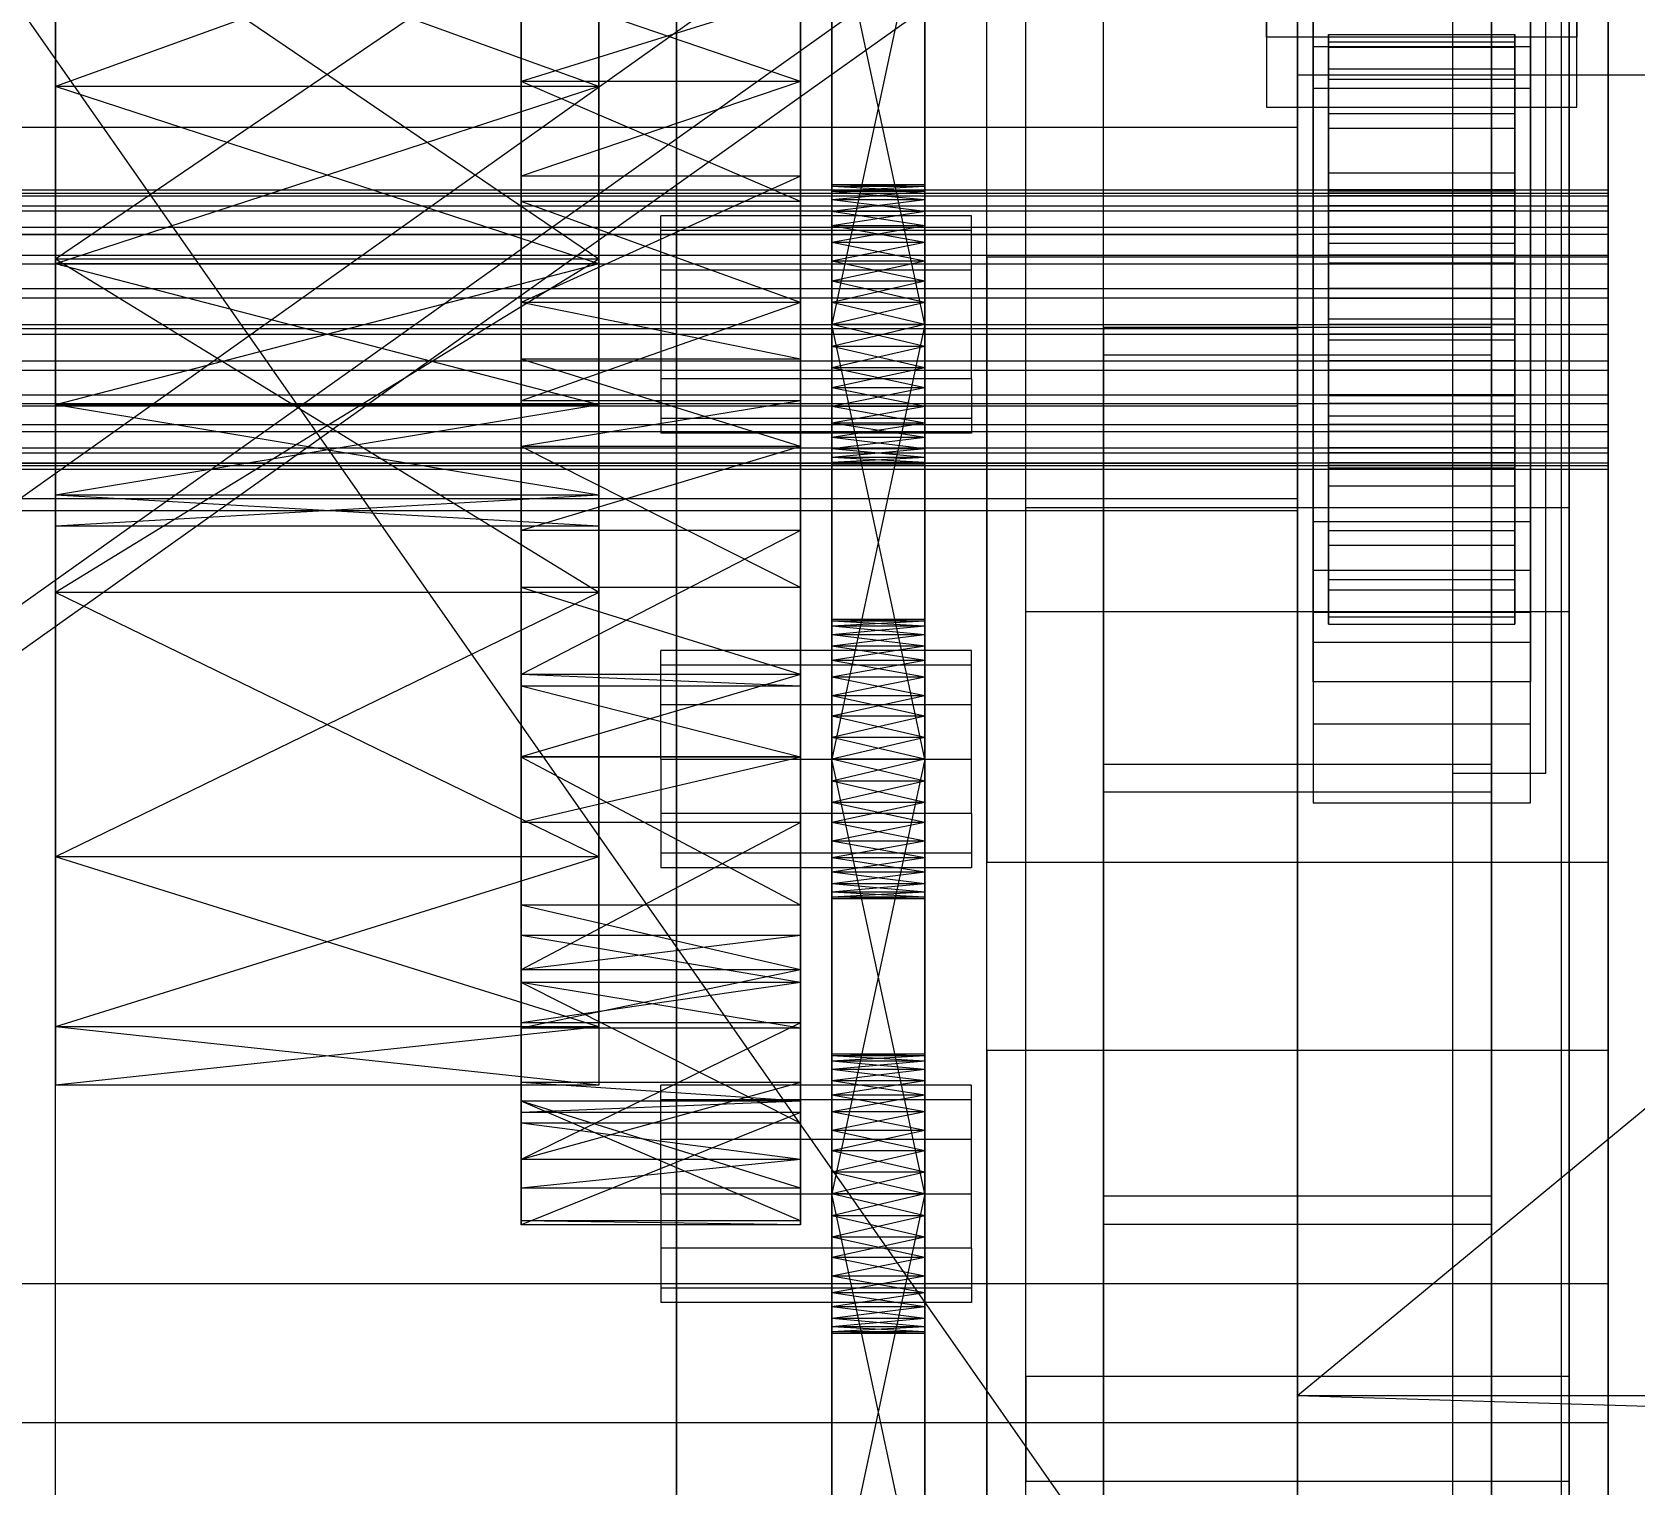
# Model space of a CAD drawing. Header units: millimetres. Extents: x -1970 to 59977, y -65068 to 6837.
# Drawn here: x 1398.5 to 1501.7, y -33896.2 to -33802.7 of the extents above; entities that cross this region are included whole.
import ezdxf

# ---------------------------------------------------------------- set-up
doc = ezdxf.new("R2010")
doc.units = ezdxf.units.MM
for name, color, linetype, lineweight in [('COTAS_O', 1, 'Continuous', 0), ('frontal_C03', 7, 'Continuous', 0), ('frontal_secador', 7, 'Continuous', 0), ('frontal_tolva', 7, 'Continuous', 0)]:
    doc.layers.add(name, color=color, linetype=linetype, lineweight=lineweight)
doc.dimstyles.new('R19_100', dxfattribs={"dimtxt": 250, "dimasz": 150, "dimexe": 150, "dimexo": 80, "dimgap": 100, "dimtad": 1, "dimtih": 1, "dimtoh": 1, "dimdsep": 46, "dimcen": 0.09, "dimadec": 0, "dimazin": 0, "dimtfac": 1, "dimtdec": 4, "dimtofl": 0, "dimtmove": 0, "dimatfit": 3, "dimfxl": 1, "dimtolj": 1, "dimtzin": 0, "dimarcsym": 0})

# ---------------------------------------------------------------- blocks, each defined once
blk = doc.blocks.new('*D39')
at = {"layer": 'COTAS_O', "color": 0, "lineweight": -2, "transparency": 16777216}
for p, q in [((-1725, -34320), (-1725, -33550)), ((1725, -34320), (1725, -33550)), ((-1575, -33700), (1575, -33700))]:
    blk.add_line(p, q, dxfattribs=at)
at = {"layer": 'COTAS_O', "color": 0, "transparency": 16777216}
for points in [[(-1575, -33675), (-1575, -33725), (-1725, -33700)], [(1575, -33675), (1575, -33725), (1725, -33700)]]:
    blk.add_solid(points, dxfattribs=at)
at = {"layer": 'Defpoints', "color": 0, "transparency": 16777216}
for p in [(1725, -33700), (-1725, -34400), (1725, -34400)]:
    blk.add_point(p, dxfattribs=at)

msp = doc.modelspace()

# ---------------------------------------------------------------- linework, layer by layer
at = {"layer": 'frontal_C03'}
for p, q in [((1500, -32314.944), (1500, -34875.113)), ((1500, -34879.011), (1500, -32318.841)), ((1490, -35975), (1490, -32996.942)), ((1497, -35975), (1497, -32996.942)), ((1490, -35975), (1490, -33266.434)), ((1497, -35975), (1497, -33266.434)), ((1467.5, -33879.447), (1467.5, -33284.487)), ((1492.5, -33284.487), (1492.5, -33879.447)), ((1467.5, -33905.804), (1467.5, -33310.844)), ((1492.5, -33905.804), (1492.5, -33310.844)), ((1460, -33817.159), (1460, -33547.668)), ((1500, -33547.668), (1500, -33817.159)), ((1462.5, -33889.257), (1462.5, -33563.788)), ((1497.5, -33563.788), (1497.5, -33889.257)), ((1462.5, -33895.994), (1462.5, -33570.525)), ((1497.5, -33895.994), (1497.5, -33570.525)), ((1460, -33856.137), (1460, -33586.646)), ((1500, -33856.137), (1500, -33586.646)), ((1460, -33868.264), (1460, -33598.772)), ((1500, -33598.772), (1500, -33868.264)), ((1460, -33916.987), (1460, -33647.495)), ((1500, -33916.987), (1500, -33647.495)), ((1440, -34004.816), (1440, -33657.91)), ((1480, -33657.91), (1480, -34004.816)), ((1440, -33666.893), (1440, -34013.799)), ((1480, -34013.799), (1480, -33666.893)), ((1478, -33803.003), (1478, -33742.197)), ((1498, -33742.197), (1498, -33803.003)), ((1478, -33746.689), (1478, -33807.495)), ((1490, -33850.417), (1490, -33747.417)), ((1496, -33850.417), (1496, -33747.417)), ((1498, -33807.495), (1498, -33746.689)), ((1481, -33837.338), (1481, -33796.411)), ((1495, -33796.411), (1495, -33837.338)), ((1480, -33805.417), (1480, -33797.417)), ((1481, -33799.106), (1481, -33840.033)), ((1495, -33840.033), (1495, -33799.106)), ((1498, -33803.003), (1478, -33803.003)), ((1478, -33803.003), (1478, -33807.495)), ((1482, -33812.82), (1482, -33802.827)), ((1482, -33802.827), (1482, -33803.647)), ((1482, -33802.827), (1494, -33802.827)), ((1482, -33803.3), (1482, -33802.827)), ((1494, -33803.647), (1494, -33802.827)), ((1494, -33802.827), (1494, -33812.82)), ((1494, -33802.827), (1494, -33803.3)), ((1498, -33807.495), (1498, -33803.003)), ((1481, -33806.292), (1481, -33803.597)), ((1481, -33803.597), (1495, -33803.597)), ((1481, -33844.524), (1481, -33803.597)), ((1482, -33813.045), (1482, -33803.3)), ((1482, -33803.3), (1494, -33803.3)), ((1482, -33805.035), (1482, -33803.3)), ((1482, -33813.209), (1482, -33803.647)), ((1482, -33803.647), (1482, -33805.706)), ((1482, -33803.647), (1494, -33803.647)), ((1494, -33803.3), (1494, -33813.045)), ((1494, -33803.3), (1494, -33805.035)), ((1494, -33805.706), (1494, -33803.647)), ((1494, -33803.647), (1494, -33813.209)), ((1495, -33803.597), (1495, -33806.292)), ((1495, -33803.597), (1495, -33844.524)), ((1482, -33813.867), (1482, -33805.035)), ((1482, -33805.035), (1494, -33805.035)), ((1482, -33807.914), (1482, -33805.035)), ((1494, -33805.035), (1494, -33813.867)), ((1494, -33805.035), (1494, -33807.914)), ((1480, -33805.417), (1580, -33805.417)), ((1495, -33806.292), (1481, -33806.292)), ((1481, -33806.292), (1481, -33847.219)), ((1482, -33814.184), (1482, -33805.706)), ((1482, -33805.706), (1482, -33808.862)), ((1482, -33805.706), (1494, -33805.706)), ((1490, -33805.417), (1497, -33805.417)), ((1490, -35975), (1490, -33805.417)), ((1494, -33808.862), (1494, -33805.706)), ((1494, -33805.706), (1494, -33814.184)), ((1495, -33847.219), (1495, -33806.292)), ((1497, -35975), (1497, -33805.417)), ((1497, -33805.417), (1563, -33805.417)), ((1478, -33807.495), (1498, -33807.495)), ((1482, -33815.23), (1482, -33807.914)), ((1482, -33807.914), (1494, -33807.914)), ((1482, -33811.74), (1482, -33807.914)), ((1494, -33807.914), (1494, -33815.23)), ((1494, -33807.914), (1494, -33811.74)), ((1482, -33815.679), (1482, -33808.862)), ((1482, -33808.862), (1482, -33812.901)), ((1482, -33808.862), (1494, -33808.862)), ((1494, -33812.901), (1494, -33808.862)), ((1494, -33808.862), (1494, -33815.679)), ((1482, -33817.043), (1482, -33811.74)), ((1482, -33811.74), (1494, -33811.74)), ((1482, -33816.253), (1482, -33811.74)), ((1494, -33811.74), (1494, -33817.043)), ((1494, -33811.74), (1494, -33816.253)), ((-1500, -33812.82), (1500, -33812.82)), ((-1500, -33813.045), (1500, -33813.045)), ((-1500, -33813.209), (1500, -33813.209)), ((1482, -33813.209), (1482, -33812.82)), ((1494, -33812.82), (1482, -33812.82)), ((1482, -33812.82), (1482, -33813.045)), ((1482, -33817.593), (1482, -33812.901)), ((1482, -33812.901), (1482, -33817.548)), ((1482, -33812.901), (1494, -33812.901)), ((1494, -33813.045), (1482, -33813.045)), ((1482, -33813.045), (1482, -33813.867)), ((1482, -33814.184), (1482, -33813.209)), ((1494, -33813.209), (1482, -33813.209)), ((1494, -33812.82), (1494, -33813.209)), ((1494, -33813.045), (1494, -33812.82)), ((1494, -33817.548), (1494, -33812.901)), ((1494, -33812.901), (1494, -33817.593)), ((1494, -33813.867), (1494, -33813.045)), ((1494, -33813.209), (1494, -33814.184)), ((1500, -33813.209), (1500, -33812.82)), ((1500, -33812.82), (1500, -33813.045)), ((1500, -33813.045), (1500, -33813.867)), ((1500, -33814.184), (1500, -33813.209)), ((-1500, -33813.867), (1500, -33813.867)), ((-1500, -33814.184), (1500, -33814.184)), ((1494, -33813.867), (1482, -33813.867)), ((1482, -33813.867), (1482, -33815.23)), ((1482, -33815.679), (1482, -33814.184)), ((1494, -33814.184), (1482, -33814.184)), ((1494, -33815.23), (1494, -33813.867)), ((1494, -33814.184), (1494, -33815.679)), ((1500, -33813.867), (1500, -33815.23)), ((1500, -33815.679), (1500, -33814.184)), ((-1500, -33815.23), (1500, -33815.23)), ((1494, -33815.23), (1482, -33815.23)), ((1482, -33815.23), (1482, -33817.043)), ((1494, -33817.043), (1494, -33815.23)), ((1500, -33815.23), (1500, -33817.043)), ((-1500, -33815.679), (1500, -33815.679)), ((1482, -33817.593), (1482, -33815.679)), ((1494, -33815.679), (1482, -33815.679)), ((1482, -33819.18), (1482, -33816.253)), ((1482, -33816.253), (1494, -33816.253)), ((1482, -33821.144), (1482, -33816.253)), ((1494, -33815.679), (1494, -33817.593)), ((1494, -33816.253), (1494, -33819.18)), ((1494, -33816.253), (1494, -33821.144)), ((1500, -33817.593), (1500, -33815.679)), ((-1500, -33817.043), (1500, -33817.043)), ((-1500, -33817.593), (1500, -33817.593)), ((1500, -33817.159), (1460, -33817.159)), ((1460, -33817.159), (1460, -33856.137)), ((1460, -34086.651), (1460, -33817.159)), ((1494, -33817.043), (1482, -33817.043)), ((1482, -33817.043), (1482, -33819.18)), ((1482, -33817.548), (1482, -33819.794)), ((1494, -33817.548), (1482, -33817.548)), ((1482, -33817.548), (1482, -33822.485)), ((1482, -33819.794), (1482, -33817.593)), ((1494, -33817.593), (1482, -33817.593)), ((1494, -33819.18), (1494, -33817.043)), ((1494, -33819.794), (1494, -33817.548)), ((1494, -33822.485), (1494, -33817.548)), ((1494, -33817.593), (1494, -33819.794)), ((1500, -33817.043), (1500, -33819.18)), ((1500, -33856.137), (1500, -33817.159)), ((1500, -33817.159), (1500, -34086.651)), ((1500, -33819.794), (1500, -33817.593)), ((-1500, -33819.18), (1500, -33819.18)), ((1500, -33819.794), (-1500, -33819.794)), ((1494, -33819.18), (1482, -33819.18)), ((1482, -33819.18), (1482, -33821.497)), ((1482, -33819.794), (1494, -33819.794)), ((1482, -33822.132), (1482, -33819.794)), ((1494, -33821.497), (1494, -33819.18)), ((1494, -33819.794), (1494, -33822.132)), ((1500, -33819.18), (1500, -33821.497)), ((1500, -33822.132), (1500, -33819.794)), ((-1500, -33821.497), (1500, -33821.497)), ((1467.5, -33851.633), (1467.5, -33821.664)), ((1467.5, -33821.664), (1492.5, -33821.664)), ((1467.5, -33821.664), (1467.5, -33877.64)), ((1482, -33821.497), (1482, -33821.144)), ((1482, -33821.144), (1494, -33821.144)), ((1482, -33826.082), (1482, -33821.144)), ((1494, -33821.497), (1482, -33821.497)), ((1482, -33821.497), (1482, -33823.836)), ((1492.5, -33821.664), (1492.5, -33851.633)), ((1492.5, -33877.64), (1492.5, -33821.664)), ((1494, -33821.144), (1494, -33821.497)), ((1494, -33821.144), (1494, -33826.082)), ((1494, -33823.836), (1494, -33821.497)), ((1500, -33821.497), (1500, -33823.836)), ((-1500, -33822.132), (1500, -33822.132)), ((1482, -33824.45), (1482, -33822.132)), ((1482, -33822.132), (1482, -33822.485)), ((1494, -33822.132), (1482, -33822.132)), ((1482, -33822.485), (1482, -33827.377)), ((1482, -33822.485), (1494, -33822.485)), ((1494, -33822.485), (1494, -33822.132)), ((1494, -33822.132), (1494, -33824.45)), ((1494, -33827.377), (1494, -33822.485)), ((1500, -33824.45), (1500, -33822.132)), ((-1500, -33823.836), (1500, -33823.836)), ((1492.5, -33823.47), (1467.5, -33823.47)), ((1467.5, -33823.47), (1467.5, -33849.827)), ((1467.5, -34418.43), (1467.5, -33823.47)), ((1482, -33823.836), (1482, -33826.082)), ((1494, -33823.836), (1482, -33823.836)), ((1482, -33823.836), (1482, -33826.037)), ((1492.5, -33849.827), (1492.5, -33823.47)), ((1492.5, -33823.47), (1492.5, -34418.43)), ((1494, -33826.082), (1494, -33823.836)), ((1494, -33826.037), (1494, -33823.836)), ((1500, -33823.836), (1500, -33826.037)), ((-1500, -33824.45), (1500, -33824.45)), ((1482, -33826.587), (1482, -33824.45)), ((1482, -33824.45), (1482, -33827.377)), ((1494, -33824.45), (1482, -33824.45)), ((1494, -33827.377), (1494, -33824.45)), ((1494, -33824.45), (1494, -33826.587)), ((1500, -33826.587), (1500, -33824.45)), ((-1500, -33826.037), (1500, -33826.037)), ((-1500, -33826.587), (1500, -33826.587)), ((1482, -33826.037), (1482, -33830.728)), ((1494, -33826.037), (1482, -33826.037)), ((1482, -33826.037), (1482, -33827.95)), ((1482, -33826.082), (1494, -33826.082)), ((1482, -33830.728), (1482, -33826.082)), ((1482, -33828.399), (1482, -33826.587)), ((1482, -33826.587), (1482, -33831.89)), ((1494, -33826.587), (1482, -33826.587)), ((1494, -33830.728), (1494, -33826.037)), ((1494, -33827.95), (1494, -33826.037)), ((1494, -33826.082), (1494, -33830.728)), ((1494, -33831.89), (1494, -33826.587)), ((1494, -33826.587), (1494, -33828.399)), ((1500, -33826.037), (1500, -33827.95)), ((1500, -33828.399), (1500, -33826.587)), ((-1500, -33827.95), (1500, -33827.95)), ((1482, -33827.377), (1482, -33831.89)), ((1482, -33827.377), (1494, -33827.377)), ((1482, -33827.95), (1482, -33834.768)), ((1494, -33827.95), (1482, -33827.95)), ((1482, -33827.95), (1482, -33829.445)), ((1494, -33831.89), (1494, -33827.377)), ((1494, -33834.768), (1494, -33827.95)), ((1494, -33829.445), (1494, -33827.95)), ((1500, -33827.95), (1500, -33829.445)), ((-1500, -33828.399), (1500, -33828.399)), ((1482, -33829.763), (1482, -33828.399)), ((1482, -33828.399), (1482, -33835.716)), ((1494, -33828.399), (1482, -33828.399)), ((1494, -33835.716), (1494, -33828.399)), ((1494, -33828.399), (1494, -33829.763)), ((1500, -33829.763), (1500, -33828.399)), ((-1500, -33829.445), (1500, -33829.445)), ((-1500, -33829.763), (1500, -33829.763)), ((1482, -33829.445), (1482, -33837.924)), ((1494, -33829.445), (1482, -33829.445)), ((1482, -33829.445), (1482, -33830.421)), ((1482, -33830.585), (1482, -33829.763)), ((1482, -33829.763), (1482, -33838.594)), ((1494, -33829.763), (1482, -33829.763)), ((1494, -33837.924), (1494, -33829.445)), ((1494, -33830.421), (1494, -33829.445)), ((1494, -33838.594), (1494, -33829.763)), ((1494, -33829.763), (1494, -33830.585)), ((1500, -33829.445), (1500, -33830.421)), ((1500, -33830.585), (1500, -33829.763)), ((-1500, -33830.421), (1500, -33830.421)), ((-1500, -33830.585), (1500, -33830.585)), ((-1500, -33830.809), (1500, -33830.809)), ((1482, -33830.421), (1482, -33839.983)), ((1494, -33830.421), (1482, -33830.421)), ((1482, -33830.421), (1482, -33830.809)), ((1482, -33830.809), (1482, -33830.585)), ((1482, -33830.585), (1482, -33840.33)), ((1494, -33830.585), (1482, -33830.585)), ((1482, -33830.728), (1494, -33830.728)), ((1482, -33834.768), (1482, -33830.728)), ((1482, -33830.809), (1482, -33840.803)), ((1494, -33830.809), (1482, -33830.809)), ((1494, -33839.983), (1494, -33830.421)), ((1494, -33830.809), (1494, -33830.421)), ((1494, -33840.33), (1494, -33830.585)), ((1494, -33830.585), (1494, -33830.809)), ((1494, -33830.728), (1494, -33834.768)), ((1494, -33840.803), (1494, -33830.809)), ((1500, -33830.421), (1500, -33830.809)), ((1500, -33830.809), (1500, -33830.585)), ((1482, -33831.89), (1482, -33835.716)), ((1482, -33831.89), (1494, -33831.89)), ((1494, -33835.716), (1494, -33831.89)), ((1462.5, -33840.017), (1462.5, -33833.28)), ((1462.5, -33833.28), (1497.5, -33833.28)), ((1462.5, -34158.748), (1462.5, -33833.28)), ((1481, -33844.52), (1481, -33834.19)), ((1481, -33834.19), (1495, -33834.19)), ((1481, -33841.986), (1481, -33834.19)), ((1495, -33834.19), (1495, -33844.52)), ((1495, -33834.19), (1495, -33841.986)), ((1497.5, -33833.28), (1497.5, -33840.017)), ((1497.5, -33833.28), (1497.5, -34158.748)), ((1482, -33834.768), (1494, -33834.768)), ((1482, -33837.924), (1482, -33834.768)), ((1494, -33834.768), (1494, -33837.924)), ((1482, -33835.716), (1482, -33838.594)), ((1482, -33835.716), (1494, -33835.716)), ((1494, -33838.594), (1494, -33835.716)), ((1495, -33837.338), (1481, -33837.338)), ((1481, -33837.338), (1481, -33840.033)), ((1495, -33840.033), (1495, -33837.338)), ((1482, -33837.924), (1494, -33837.924)), ((1482, -33839.983), (1482, -33837.924)), ((1494, -33837.924), (1494, -33839.983)), ((1482, -33838.594), (1482, -33840.33)), ((1482, -33838.594), (1494, -33838.594)), ((1494, -33840.33), (1494, -33838.594)), ((1497.5, -33840.017), (1462.5, -33840.017)), ((1462.5, -34165.485), (1462.5, -33840.017)), ((1481, -33840.033), (1495, -33840.033)), ((1482, -33839.983), (1494, -33839.983)), ((1482, -33840.803), (1482, -33839.983)), ((1482, -33840.33), (1482, -33840.803)), ((1482, -33840.33), (1494, -33840.33)), ((1494, -33839.983), (1494, -33840.803)), ((1494, -33840.803), (1494, -33840.33)), ((1497.5, -34165.485), (1497.5, -33840.017)), ((1482, -33840.803), (1494, -33840.803)), ((1495, -33841.986), (1481, -33841.986)), ((1481, -33841.986), (1481, -33852.316)), ((1495, -33852.316), (1495, -33841.986)), ((1481, -33844.52), (1481, -33852.316)), ((1495, -33844.524), (1481, -33844.524)), ((1481, -33844.524), (1481, -33847.219)), ((1495, -33852.316), (1495, -33844.52)), ((1495, -33847.219), (1495, -33844.524)), ((1481, -33847.219), (1495, -33847.219)), ((1467.5, -33849.827), (1492.5, -33849.827)), ((1467.5, -34444.787), (1467.5, -33849.827)), ((1496, -33850.417), (1490, -33850.417)), ((1492.5, -34444.787), (1492.5, -33849.827)), ((1492.5, -33851.633), (1467.5, -33851.633)), ((1467.5, -33851.633), (1467.5, -33907.61)), ((1492.5, -33851.633), (1492.5, -33907.61)), ((1481, -33852.316), (1495, -33852.316)), ((1460, -33856.137), (1500, -33856.137)), ((1460, -34125.629), (1460, -33856.137)), ((1500, -34125.629), (1500, -33856.137)), ((1500, -33868.264), (1460, -33868.264)), ((1460, -33868.264), (1460, -33916.987)), ((1460, -34137.755), (1460, -33868.264)), ((1500, -33916.987), (1500, -33868.264)), ((1500, -33868.264), (1500, -34137.755)), ((1492.5, -33877.64), (1467.5, -33877.64)), ((1467.5, -33877.64), (1467.5, -33907.61)), ((1492.5, -33907.61), (1492.5, -33877.64)), ((1467.5, -33905.804), (1467.5, -33879.447)), ((1467.5, -33879.447), (1492.5, -33879.447)), ((1492.5, -33879.447), (1492.5, -33905.804)), ((-1500, -33883.261), (1500, -33883.261)), ((1500, -33883.261), (1500, -33892.245)), ((1500, -33883.261), (1500, -33917.367)), ((1497.5, -33889.257), (1462.5, -33889.257)), ((1462.5, -33889.257), (1462.5, -33895.994)), ((1497.5, -33895.994), (1497.5, -33889.257)), ((1500, -33892.245), (-1500, -33892.245)), ((1500, -33926.351), (1500, -33892.245)), ((1462.5, -33895.994), (1497.5, -33895.994))]:
    msp.add_line(p, q, dxfattribs=at)
at = {"layer": 'frontal_secador'}
for p, q in [((1400, -36000), (1400, -33000)), ((1400, -36000), (1400, -33075)), ((1400, -34600), (1400, -33075)), ((1400, -35940), (1400, -33075)), ((1400, -34650), (1400, -33075)), ((1400, -36000), (1400, -33250)), ((1480, -33658.5), (1480, -33919)), ((1480, -33914.82), (1480, -33658.5)), ((1480, -33890.5), (1480, -33677.12)), ((1480, -33914.82), (1480, -33677.12)), ((1480, -33682.82), (1480, -33897.72)), ((1480, -33682.82), (1480, -33919)), ((1480, -33890.5), (1480, -33689.28)), ((1480, -33696.5), (1480, -33897.72)), ((1480, -33890.5), (1480, -33696.5)), ((1715, -33696.5), (1480, -33890.5)), ((1430, -33723.111), (1430, -33805.858)), ((1448, -33805.858), (1448, -33723.111)), ((1430, -33829.365), (1430, -33737.639)), ((1430, -33737.639), (1430, -33805.858)), ((1430, -33871.527), (1430, -33737.639)), ((1448, -33737.639), (1448, -33829.365)), ((1448, -33805.858), (1448, -33737.639)), ((1448, -33737.639), (1448, -33871.527)), ((1400, -33748.24), (1400, -33838.76)), ((1435, -33838.76), (1435, -33748.24)), ((1430, -33757.635), (1430, -33805.858)), ((1448, -33805.858), (1448, -33757.635)), ((1400, -33780.83), (1400, -33838.76)), ((1430, -33781.142), (1430, -33805.858)), ((1430, -33829.365), (1430, -33781.142)), ((1435, -33838.76), (1435, -33780.83)), ((1448, -33805.858), (1448, -33781.142)), ((1448, -33781.142), (1448, -33829.365)), ((1450, -33824.281), (1450, -33785.481)), ((1456, -33785.481), (1456, -33824.281)), ((1430, -33805.858), (1430, -33787.302)), ((1448, -33787.302), (1448, -33805.858)), ((1450, -33787.136), (1450, -33824.281)), ((1456, -33824.281), (1456, -33787.136)), ((1450, -33824.281), (1450, -33789.414)), ((1456, -33789.414), (1456, -33824.281)), ((1450, -33821.5), (1450, -33792.092)), ((1450, -33824.281), (1450, -33792.092)), ((1456, -33792.092), (1456, -33821.5)), ((1456, -33792.092), (1456, -33824.281)), ((1400, -33793.5), (1400, -33806.17)), ((1400, -33838.76), (1400, -33793.5)), ((1400, -33793.5), (1400, -33817.294)), ((1400, -33793.5), (1400, -33817.599)), ((1400, -33866.731), (1400, -33793.5)), ((1400, -33793.5), (1400, -33826.67)), ((1435, -33793.5), (1400, -33817.294)), ((1435, -33817.294), (1400, -33793.5)), ((1435, -33793.5), (1400, -33806.17)), ((1435, -33806.17), (1400, -33793.5)), ((1435, -33806.17), (1435, -33793.5)), ((1435, -33793.5), (1435, -33838.76)), ((1435, -33817.294), (1435, -33793.5)), ((1435, -33817.599), (1435, -33793.5)), ((1435, -33793.5), (1435, -33866.731)), ((1435, -33826.67), (1435, -33793.5)), ((1450, -33793.5), (1450, -33821.5)), ((1456, -33821.5), (1450, -33793.5)), ((1456, -33793.5), (1450, -33821.5)), ((1456, -33821.5), (1456, -33793.5)), ((1430, -33805.858), (1430, -33799.698)), ((1448, -33805.858), (1430, -33799.698)), ((1448, -33799.698), (1448, -33805.858)), ((1430, -33800.248), (1430, -33805.858)), ((1448, -33800.248), (1430, -33805.858)), ((1448, -33805.858), (1448, -33800.248)), ((1430, -33801.304), (1430, -33808.807)), ((1480, -33801.304), (1480, -33808.807)), ((1400, -33817.599), (1400, -33806.17)), ((1400, -33838.76), (1400, -33806.17)), ((1435, -33806.17), (1400, -33806.17)), ((1435, -33806.17), (1400, -33817.599)), ((1435, -33817.599), (1400, -33806.17)), ((1430, -33805.858), (1430, -33823.732)), ((1430, -33813.576), (1430, -33805.858)), ((1430, -33829.365), (1430, -33805.858)), ((1430, -33805.858), (1430, -33811.942)), ((1430, -33805.858), (1430, -33849.361)), ((1430, -33805.858), (1430, -33871.527)), ((1448, -33805.858), (1430, -33805.858)), ((1448, -33805.858), (1430, -33811.942)), ((1448, -33813.576), (1430, -33805.858)), ((1435, -33806.17), (1435, -33817.599)), ((1435, -33806.17), (1435, -33838.76)), ((1448, -33823.732), (1448, -33805.858)), ((1448, -33805.858), (1448, -33813.576)), ((1448, -33805.858), (1448, -33829.365)), ((1448, -33811.942), (1448, -33805.858)), ((1448, -33849.361), (1448, -33805.858)), ((1448, -33871.527), (1448, -33805.858)), ((1480, -33808.807), (1325, -33808.807)), ((1430, -33808.807), (1325, -33808.807)), ((1430, -33808.807), (1430, -33815.723)), ((1480, -33808.807), (1480, -33815.723)), ((1430, -33826.411), (1430, -33811.942)), ((1430, -33811.942), (1430, -33820.075)), ((1430, -33829.365), (1430, -33811.942)), ((1448, -33811.942), (1430, -33811.942)), ((1448, -33811.942), (1430, -33820.075)), ((1448, -33811.942), (1448, -33826.411)), ((1448, -33820.075), (1448, -33811.942)), ((1448, -33811.942), (1448, -33829.365)), ((1450, -33812.611), (1450, -33812.5)), ((1456, -33812.611), (1450, -33812.5)), ((1456, -33812.5), (1450, -33812.5)), ((1456, -33812.5), (1450, -33812.611)), ((1456, -33812.611), (1456, -33812.5)), ((1430, -33813.576), (1430, -33823.732)), ((1430, -33820.075), (1430, -33813.576)), ((1448, -33820.075), (1430, -33813.576)), ((1448, -33813.576), (1430, -33813.576)), ((1448, -33823.732), (1448, -33813.576)), ((1448, -33813.576), (1448, -33820.075)), ((1450, -33812.611), (1450, -33813.481)), ((1450, -33812.94), (1450, -33812.611)), ((1450, -33812.611), (1450, -33815.136)), ((1456, -33812.94), (1450, -33812.611)), ((1456, -33812.611), (1450, -33812.611)), ((1456, -33812.611), (1450, -33812.94)), ((1450, -33813.481), (1450, -33812.94)), ((1456, -33813.481), (1450, -33812.94)), ((1456, -33812.94), (1450, -33812.94)), ((1456, -33812.94), (1450, -33813.481)), ((1450, -33813.481), (1450, -33815.136)), ((1450, -33814.219), (1450, -33813.481)), ((1450, -33817.414), (1450, -33813.481)), ((1450, -33852.281), (1450, -33813.481)), ((1456, -33814.219), (1450, -33813.481)), ((1456, -33813.481), (1450, -33813.481)), ((1456, -33813.481), (1450, -33814.219)), ((1456, -33813.481), (1456, -33812.611)), ((1456, -33812.611), (1456, -33812.94)), ((1456, -33815.136), (1456, -33812.611)), ((1456, -33812.94), (1456, -33813.481)), ((1456, -33815.136), (1456, -33813.481)), ((1456, -33813.481), (1456, -33814.219)), ((1456, -33813.481), (1456, -33817.414)), ((1456, -33813.481), (1456, -33852.281)), ((1439, -33815.438), (1439, -33814.5)), ((1459, -33814.5), (1439, -33814.5)), ((1450, -33815.136), (1450, -33814.219)), ((1456, -33815.136), (1450, -33814.219)), ((1456, -33814.219), (1450, -33814.219)), ((1456, -33814.219), (1450, -33815.136)), ((1456, -33814.219), (1456, -33815.136)), ((1459, -33815.438), (1459, -33814.5)), ((1439, -33818), (1439, -33815.438)), ((1459, -33815.438), (1439, -33815.438)), ((1450, -33815.136), (1450, -33817.414)), ((1450, -33816.21), (1450, -33815.136)), ((1450, -33815.136), (1450, -33820.092)), ((1450, -33815.136), (1450, -33852.281)), ((1456, -33816.21), (1450, -33815.136)), ((1456, -33815.136), (1450, -33815.136)), ((1456, -33815.136), (1450, -33816.21)), ((1456, -33817.414), (1456, -33815.136)), ((1456, -33815.136), (1456, -33816.21)), ((1456, -33820.092), (1456, -33815.136)), ((1456, -33852.281), (1456, -33815.136)), ((1459, -33818), (1459, -33815.438)), ((1480, -33815.723), (1325, -33815.723)), ((1430, -33815.723), (1325, -33815.723)), ((1430, -33815.723), (1430, -33821.784)), ((1450, -33817.414), (1450, -33816.21)), ((1456, -33817.414), (1450, -33816.21)), ((1456, -33816.21), (1450, -33816.21)), ((1456, -33816.21), (1450, -33817.414)), ((1456, -33816.21), (1456, -33817.414)), ((1480, -33815.723), (1480, -33821.784)), ((1400, -33817.294), (1400, -33838.76)), ((1435, -33817.294), (1400, -33817.294)), ((1435, -33817.294), (1400, -33838.76)), ((1435, -33838.76), (1400, -33817.294)), ((1400, -33826.67), (1400, -33817.599)), ((1400, -33838.76), (1400, -33817.599)), ((1435, -33817.599), (1400, -33817.599)), ((1435, -33817.599), (1400, -33826.67)), ((1435, -33826.67), (1400, -33817.599)), ((1435, -33838.76), (1435, -33817.294)), ((1435, -33817.599), (1435, -33826.67)), ((1435, -33817.599), (1435, -33838.76)), ((1450, -33817.414), (1450, -33820.092)), ((1450, -33818.719), (1450, -33817.414)), ((1450, -33852.281), (1450, -33817.414)), ((1456, -33818.719), (1450, -33817.414)), ((1456, -33817.414), (1450, -33817.414)), ((1456, -33817.414), (1450, -33818.719)), ((1456, -33820.092), (1456, -33817.414)), ((1456, -33817.414), (1456, -33818.719)), ((1456, -33817.414), (1456, -33852.281)), ((1439, -33821.5), (1439, -33818)), ((1459, -33818), (1439, -33818)), ((1450, -33820.092), (1450, -33818.719)), ((1456, -33820.092), (1450, -33818.719)), ((1456, -33818.719), (1450, -33818.719)), ((1456, -33818.719), (1450, -33820.092)), ((1456, -33818.719), (1456, -33820.092)), ((1459, -33821.5), (1459, -33818)), ((1430, -33820.075), (1430, -33826.411)), ((1430, -33823.732), (1430, -33820.075)), ((1448, -33820.075), (1430, -33820.075)), ((1448, -33820.075), (1430, -33826.411)), ((1448, -33823.732), (1430, -33820.075)), ((1448, -33826.411), (1448, -33820.075)), ((1448, -33820.075), (1448, -33823.732)), ((1450, -33849.5), (1450, -33820.092)), ((1450, -33820.092), (1450, -33821.5)), ((1450, -33852.281), (1450, -33820.092)), ((1456, -33821.5), (1450, -33820.092)), ((1456, -33820.092), (1450, -33820.092)), ((1456, -33820.092), (1450, -33821.5)), ((1456, -33820.092), (1456, -33849.5)), ((1456, -33821.5), (1456, -33820.092)), ((1456, -33820.092), (1456, -33852.281)), ((1480, -33821.784), (1325, -33821.784)), ((1430, -33821.784), (1325, -33821.784)), ((1430, -33821.784), (1430, -33826.759)), ((1439, -33821.5), (1439, -33825)), ((1439, -33821.5), (1459, -33821.5)), ((1450, -33821.5), (1450, -33849.5)), ((1456, -33849.5), (1450, -33821.5)), ((1456, -33821.5), (1450, -33821.5)), ((1456, -33821.5), (1450, -33849.5)), ((1450, -33824.281), (1450, -33821.5)), ((1450, -33821.5), (1450, -33822.908)), ((1456, -33821.5), (1450, -33822.908)), ((1456, -33822.908), (1450, -33821.5)), ((1456, -33849.5), (1456, -33821.5)), ((1456, -33821.5), (1456, -33824.281)), ((1456, -33822.908), (1456, -33821.5)), ((1459, -33825), (1459, -33821.5)), ((1480, -33821.784), (1480, -33826.759)), ((1430, -33829.365), (1430, -33823.732)), ((1448, -33829.365), (1430, -33823.732)), ((1448, -33823.732), (1430, -33823.732)), ((1448, -33823.732), (1448, -33829.365)), ((1450, -33822.908), (1450, -33824.281)), ((1456, -33822.908), (1450, -33822.908)), ((1456, -33822.908), (1450, -33824.281)), ((1456, -33824.281), (1450, -33822.908)), ((1456, -33824.281), (1456, -33822.908)), ((1450, -33826.79), (1450, -33824.281)), ((1450, -33824.281), (1450, -33825.586)), ((1450, -33828.781), (1450, -33824.281)), ((1450, -33830.5), (1450, -33824.281)), ((1456, -33824.281), (1450, -33824.281)), ((1456, -33824.281), (1450, -33825.586)), ((1456, -33825.586), (1450, -33824.281)), ((1456, -33824.281), (1456, -33826.79)), ((1456, -33825.586), (1456, -33824.281)), ((1456, -33824.281), (1456, -33828.781)), ((1456, -33824.281), (1456, -33830.5)), ((1439, -33825), (1439, -33827.562)), ((1459, -33825), (1439, -33825)), ((1450, -33825.586), (1450, -33826.79)), ((1456, -33825.586), (1450, -33825.586)), ((1456, -33825.586), (1450, -33826.79)), ((1456, -33826.79), (1450, -33825.586)), ((1456, -33826.79), (1456, -33825.586)), ((1459, -33825), (1459, -33827.562)), ((1480, -33826.759), (1325, -33826.759)), ((1430, -33826.759), (1325, -33826.759)), ((1400, -33866.731), (1400, -33826.67)), ((1400, -33832.493), (1400, -33826.67)), ((1400, -33838.76), (1400, -33826.67)), ((1435, -33826.67), (1400, -33826.67)), ((1435, -33826.67), (1400, -33832.493)), ((1435, -33832.493), (1400, -33826.67)), ((1430, -33826.411), (1430, -33829.365)), ((1448, -33826.411), (1430, -33826.411)), ((1448, -33826.411), (1430, -33829.365)), ((1430, -33826.759), (1430, -33830.455)), ((1435, -33826.67), (1435, -33866.731)), ((1435, -33826.67), (1435, -33832.493)), ((1435, -33826.67), (1435, -33838.76)), ((1448, -33829.365), (1448, -33826.411)), ((1450, -33828.781), (1450, -33826.79)), ((1450, -33826.79), (1450, -33827.864)), ((1456, -33826.79), (1450, -33826.79)), ((1456, -33826.79), (1450, -33827.864)), ((1456, -33827.864), (1450, -33826.79)), ((1456, -33826.79), (1456, -33828.781)), ((1456, -33827.864), (1456, -33826.79)), ((1480, -33826.759), (1480, -33830.455)), ((1439, -33827.562), (1439, -33828.5)), ((1459, -33827.562), (1439, -33827.562)), ((1450, -33827.864), (1450, -33828.781)), ((1456, -33827.864), (1450, -33827.864)), ((1456, -33827.864), (1450, -33828.781)), ((1456, -33828.781), (1450, -33827.864)), ((1456, -33828.781), (1456, -33827.864)), ((1459, -33827.562), (1459, -33828.5)), ((1459, -33828.5), (1439, -33828.5)), ((1450, -33830.06), (1450, -33828.781)), ((1450, -33828.781), (1450, -33829.519)), ((1450, -33830.5), (1450, -33828.781)), ((1456, -33828.781), (1450, -33828.781)), ((1456, -33828.781), (1450, -33829.519)), ((1456, -33829.519), (1450, -33828.781)), ((1456, -33828.781), (1456, -33830.06)), ((1456, -33829.519), (1456, -33828.781)), ((1456, -33828.781), (1456, -33830.5)), ((1430, -33829.365), (1430, -33844.806)), ((1430, -33838.435), (1430, -33829.365)), ((1430, -33849.361), (1430, -33829.365)), ((1430, -33829.365), (1430, -33834.777)), ((1430, -33863.889), (1430, -33829.365)), ((1430, -33871.527), (1430, -33829.365)), ((1448, -33829.365), (1430, -33829.365)), ((1448, -33829.365), (1430, -33834.777)), ((1448, -33838.435), (1430, -33829.365)), ((1448, -33844.806), (1448, -33829.365)), ((1448, -33829.365), (1448, -33838.435)), ((1448, -33829.365), (1448, -33849.361)), ((1448, -33834.777), (1448, -33829.365)), ((1448, -33829.365), (1448, -33863.889)), ((1448, -33829.365), (1448, -33871.527)), ((1450, -33829.519), (1450, -33830.06)), ((1456, -33829.519), (1450, -33829.519)), ((1456, -33829.519), (1450, -33830.06)), ((1456, -33830.06), (1450, -33829.519)), ((1450, -33830.5), (1450, -33830.06)), ((1450, -33830.06), (1450, -33830.389)), ((1456, -33830.06), (1450, -33830.06)), ((1456, -33830.06), (1450, -33830.389)), ((1456, -33830.389), (1450, -33830.06)), ((1456, -33830.06), (1456, -33829.519)), ((1456, -33830.06), (1456, -33830.5)), ((1456, -33830.389), (1456, -33830.06)), ((1480, -33830.455), (1325, -33830.455)), ((1430, -33830.455), (1325, -33830.455)), ((1430, -33830.455), (1430, -33832.731)), ((1450, -33830.389), (1450, -33830.5)), ((1456, -33830.389), (1450, -33830.389)), ((1456, -33830.389), (1450, -33830.5)), ((1456, -33830.5), (1450, -33830.389)), ((1456, -33830.5), (1450, -33830.5)), ((1456, -33830.5), (1456, -33830.389)), ((1480, -33830.455), (1480, -33832.731)), ((1480, -33832.731), (1325, -33832.731)), ((1430, -33832.731), (1325, -33832.731)), ((1400, -33866.731), (1400, -33832.493)), ((1400, -33834.5), (1400, -33832.493)), ((1435, -33832.493), (1400, -33832.493)), ((1435, -33832.493), (1400, -33834.5)), ((1435, -33834.5), (1400, -33832.493)), ((1430, -33832.731), (1430, -33833.5)), ((1435, -33832.493), (1435, -33866.731)), ((1435, -33832.493), (1435, -33834.5)), ((1480, -33832.731), (1480, -33833.5)), ((1480, -33833.5), (1325, -33833.5)), ((1430, -33833.5), (1325, -33833.5)), ((1400, -33866.731), (1400, -33834.5)), ((1435, -33834.5), (1400, -33834.5)), ((1430, -33849.353), (1430, -33834.777)), ((1430, -33834.777), (1430, -33844.05)), ((1430, -33849.361), (1430, -33834.777)), ((1448, -33834.777), (1430, -33834.777)), ((1448, -33834.777), (1430, -33844.05)), ((1435, -33834.5), (1435, -33866.731)), ((1448, -33834.777), (1448, -33849.353)), ((1448, -33844.05), (1448, -33834.777)), ((1448, -33834.777), (1448, -33849.361)), ((1400, -33866.731), (1400, -33838.76)), ((1400, -33838.76), (1400, -33855.794)), ((1435, -33838.76), (1400, -33838.76)), ((1435, -33838.76), (1400, -33855.794)), ((1435, -33855.794), (1400, -33838.76)), ((1430, -33838.435), (1430, -33844.806)), ((1430, -33844.05), (1430, -33838.435)), ((1448, -33844.05), (1430, -33838.435)), ((1448, -33838.435), (1430, -33838.435)), ((1435, -33838.76), (1435, -33866.731)), ((1435, -33855.794), (1435, -33838.76)), ((1448, -33844.806), (1448, -33838.435)), ((1448, -33838.435), (1448, -33844.05)), ((1450, -33840.611), (1450, -33840.5)), ((1456, -33840.611), (1450, -33840.5)), ((1456, -33840.5), (1450, -33840.5)), ((1456, -33840.5), (1450, -33840.611)), ((1450, -33840.611), (1450, -33841.481)), ((1450, -33840.94), (1450, -33840.611)), ((1450, -33840.611), (1450, -33843.136)), ((1456, -33840.94), (1450, -33840.611)), ((1456, -33840.611), (1450, -33840.611)), ((1456, -33840.611), (1450, -33840.94)), ((1450, -33841.481), (1450, -33840.94)), ((1456, -33841.481), (1450, -33840.94)), ((1456, -33840.94), (1450, -33840.94)), ((1456, -33840.94), (1450, -33841.481)), ((1456, -33840.611), (1456, -33840.5)), ((1456, -33841.481), (1456, -33840.611)), ((1456, -33840.611), (1456, -33840.94)), ((1456, -33843.136), (1456, -33840.611)), ((1456, -33840.94), (1456, -33841.481)), ((1439, -33843.438), (1439, -33842.5)), ((1459, -33842.5), (1439, -33842.5)), ((1450, -33841.481), (1450, -33843.136)), ((1450, -33842.219), (1450, -33841.481)), ((1450, -33845.414), (1450, -33841.481)), ((1450, -33880.281), (1450, -33841.481)), ((1456, -33842.219), (1450, -33841.481)), ((1456, -33841.481), (1450, -33841.481)), ((1456, -33841.481), (1450, -33842.219)), ((1450, -33843.136), (1450, -33842.219)), ((1456, -33843.136), (1450, -33842.219)), ((1456, -33842.219), (1450, -33842.219)), ((1456, -33842.219), (1450, -33843.136)), ((1456, -33843.136), (1456, -33841.481)), ((1456, -33841.481), (1456, -33842.219)), ((1456, -33841.481), (1456, -33845.414)), ((1456, -33841.481), (1456, -33880.281)), ((1456, -33842.219), (1456, -33843.136)), ((1459, -33843.438), (1459, -33842.5)), ((1439, -33846), (1439, -33843.438)), ((1459, -33843.438), (1439, -33843.438)), ((1450, -33843.136), (1450, -33845.414)), ((1450, -33844.21), (1450, -33843.136)), ((1450, -33843.136), (1450, -33848.092)), ((1450, -33843.136), (1450, -33880.281)), ((1456, -33844.21), (1450, -33843.136)), ((1456, -33843.136), (1450, -33843.136)), ((1456, -33843.136), (1450, -33844.21)), ((1456, -33845.414), (1456, -33843.136)), ((1456, -33843.136), (1456, -33844.21)), ((1456, -33848.092), (1456, -33843.136)), ((1456, -33880.281), (1456, -33843.136)), ((1459, -33846), (1459, -33843.438)), ((1430, -33844.05), (1430, -33849.353)), ((1430, -33844.806), (1430, -33844.05)), ((1448, -33844.05), (1430, -33844.05)), ((1448, -33844.05), (1430, -33849.353)), ((1448, -33844.806), (1430, -33844.05)), ((1448, -33849.353), (1448, -33844.05)), ((1448, -33844.05), (1448, -33844.806)), ((1450, -33845.414), (1450, -33844.21)), ((1456, -33845.414), (1450, -33844.21)), ((1456, -33844.21), (1450, -33844.21)), ((1456, -33844.21), (1450, -33845.414)), ((1456, -33844.21), (1456, -33845.414)), ((1430, -33849.361), (1430, -33844.806)), ((1448, -33849.361), (1430, -33844.806)), ((1448, -33844.806), (1430, -33844.806)), ((1448, -33844.806), (1448, -33849.361)), ((1450, -33845.414), (1450, -33848.092)), ((1450, -33846.719), (1450, -33845.414)), ((1450, -33880.281), (1450, -33845.414)), ((1456, -33846.719), (1450, -33845.414)), ((1456, -33845.414), (1450, -33845.414)), ((1456, -33845.414), (1450, -33846.719)), ((1456, -33848.092), (1456, -33845.414)), ((1456, -33845.414), (1456, -33846.719)), ((1456, -33845.414), (1456, -33880.281)), ((1439, -33849.5), (1439, -33846)), ((1459, -33846), (1439, -33846)), ((1459, -33849.5), (1459, -33846)), ((1450, -33848.092), (1450, -33846.719)), ((1456, -33848.092), (1450, -33846.719)), ((1456, -33846.719), (1450, -33846.719)), ((1456, -33846.719), (1450, -33848.092)), ((1456, -33846.719), (1456, -33848.092)), ((1450, -33877.5), (1450, -33848.092)), ((1450, -33848.092), (1450, -33849.5)), ((1450, -33880.281), (1450, -33848.092)), ((1456, -33849.5), (1450, -33848.092)), ((1456, -33848.092), (1450, -33848.092)), ((1456, -33848.092), (1450, -33849.5)), ((1456, -33848.092), (1456, -33877.5)), ((1456, -33849.5), (1456, -33848.092)), ((1456, -33848.092), (1456, -33880.281)), ((1448, -33849.353), (1430, -33849.353)), ((1448, -33849.353), (1430, -33849.361)), ((1430, -33849.361), (1430, -33860.859)), ((1430, -33858.895), (1430, -33849.361)), ((1430, -33863.889), (1430, -33849.361)), ((1430, -33849.361), (1430, -33853.572)), ((1430, -33849.361), (1430, -33871.527)), ((1448, -33849.361), (1430, -33849.361)), ((1448, -33849.361), (1430, -33853.572)), ((1448, -33858.895), (1430, -33849.361)), ((1439, -33849.5), (1439, -33853)), ((1439, -33849.5), (1459, -33849.5)), ((1448, -33860.859), (1448, -33849.361)), ((1448, -33849.361), (1448, -33858.895)), ((1448, -33849.361), (1448, -33863.889)), ((1448, -33853.572), (1448, -33849.361)), ((1448, -33871.527), (1448, -33849.361)), ((1450, -33849.5), (1450, -33877.5)), ((1456, -33877.5), (1450, -33849.5)), ((1456, -33849.5), (1450, -33849.5)), ((1456, -33849.5), (1450, -33877.5)), ((1450, -33852.281), (1450, -33849.5)), ((1450, -33849.5), (1450, -33850.908)), ((1456, -33849.5), (1450, -33850.908)), ((1456, -33850.908), (1450, -33849.5)), ((1456, -33877.5), (1456, -33849.5)), ((1456, -33849.5), (1456, -33852.281)), ((1456, -33850.908), (1456, -33849.5)), ((1459, -33853), (1459, -33849.5)), ((1450, -33850.908), (1450, -33852.281)), ((1456, -33850.908), (1450, -33850.908)), ((1456, -33850.908), (1450, -33852.281)), ((1456, -33852.281), (1450, -33850.908)), ((1456, -33852.281), (1456, -33850.908)), ((1450, -33854.79), (1450, -33852.281)), ((1450, -33852.281), (1450, -33853.586)), ((1450, -33856.781), (1450, -33852.281)), ((1450, -33858.5), (1450, -33852.281)), ((1456, -33852.281), (1450, -33852.281)), ((1456, -33852.281), (1450, -33853.586)), ((1456, -33853.586), (1450, -33852.281)), ((1456, -33852.281), (1456, -33854.79)), ((1456, -33853.586), (1456, -33852.281)), ((1456, -33852.281), (1456, -33856.781)), ((1456, -33852.281), (1456, -33858.5)), ((1430, -33866.827), (1430, -33853.572)), ((1430, -33853.572), (1430, -33863.075)), ((1430, -33863.889), (1430, -33853.572)), ((1448, -33853.572), (1430, -33853.572)), ((1448, -33853.572), (1430, -33863.075)), ((1439, -33853), (1439, -33855.562)), ((1459, -33853), (1439, -33853)), ((1448, -33853.572), (1448, -33866.827)), ((1448, -33863.075), (1448, -33853.572)), ((1448, -33853.572), (1448, -33863.889)), ((1450, -33853.586), (1450, -33854.79)), ((1456, -33853.586), (1450, -33853.586)), ((1456, -33853.586), (1450, -33854.79)), ((1456, -33854.79), (1450, -33853.586)), ((1456, -33854.79), (1456, -33853.586)), ((1459, -33853), (1459, -33855.562)), ((1450, -33856.781), (1450, -33854.79)), ((1450, -33854.79), (1450, -33855.864)), ((1456, -33854.79), (1450, -33854.79)), ((1456, -33854.79), (1450, -33855.864)), ((1456, -33855.864), (1450, -33854.79)), ((1456, -33854.79), (1456, -33856.781)), ((1456, -33855.864), (1456, -33854.79)), ((1400, -33855.794), (1400, -33866.731)), ((1435, -33855.794), (1400, -33855.794)), ((1435, -33855.794), (1400, -33866.731)), ((1435, -33866.731), (1400, -33855.794)), ((1435, -33866.731), (1435, -33855.794)), ((1439, -33855.562), (1439, -33856.5)), ((1459, -33855.562), (1439, -33855.562)), ((1450, -33855.864), (1450, -33856.781)), ((1456, -33855.864), (1450, -33855.864)), ((1456, -33855.864), (1450, -33856.781)), ((1456, -33856.781), (1450, -33855.864)), ((1456, -33856.781), (1456, -33855.864)), ((1459, -33855.562), (1459, -33856.5)), ((1459, -33856.5), (1439, -33856.5)), ((1450, -33858.06), (1450, -33856.781)), ((1450, -33856.781), (1450, -33857.519)), ((1450, -33858.5), (1450, -33856.781)), ((1456, -33856.781), (1450, -33856.781)), ((1456, -33856.781), (1450, -33857.519)), ((1456, -33857.519), (1450, -33856.781)), ((1456, -33856.781), (1456, -33858.06)), ((1456, -33857.519), (1456, -33856.781)), ((1456, -33856.781), (1456, -33858.5)), ((1450, -33857.519), (1450, -33858.06)), ((1456, -33857.519), (1450, -33857.519)), ((1456, -33857.519), (1450, -33858.06)), ((1456, -33858.06), (1450, -33857.519)), ((1456, -33858.06), (1456, -33857.519)), ((1430, -33858.895), (1430, -33860.859)), ((1430, -33863.075), (1430, -33858.895)), ((1448, -33863.075), (1430, -33858.895)), ((1448, -33858.895), (1430, -33858.895)), ((1448, -33860.859), (1448, -33858.895)), ((1448, -33858.895), (1448, -33863.075)), ((1450, -33858.5), (1450, -33858.06)), ((1450, -33858.06), (1450, -33858.389)), ((1456, -33858.06), (1450, -33858.06)), ((1456, -33858.06), (1450, -33858.389)), ((1456, -33858.389), (1450, -33858.06)), ((1450, -33858.389), (1450, -33858.5)), ((1456, -33858.389), (1450, -33858.389)), ((1456, -33858.389), (1450, -33858.5)), ((1456, -33858.5), (1450, -33858.389)), ((1456, -33858.5), (1450, -33858.5)), ((1456, -33858.06), (1456, -33858.5)), ((1456, -33858.389), (1456, -33858.06)), ((1456, -33858.5), (1456, -33858.389)), ((1430, -33860.859), (1430, -33863.075)), ((1430, -33863.889), (1430, -33860.859)), ((1448, -33863.889), (1430, -33860.859)), ((1448, -33860.859), (1430, -33860.859)), ((1448, -33860.859), (1430, -33863.075)), ((1448, -33863.075), (1448, -33860.859)), ((1448, -33860.859), (1448, -33863.889)), ((1430, -33863.075), (1430, -33866.827)), ((1448, -33863.075), (1430, -33863.075)), ((1448, -33863.075), (1430, -33866.827)), ((1448, -33866.827), (1448, -33863.075)), ((1430, -33866.827), (1430, -33863.889)), ((1430, -33863.889), (1430, -33870.317)), ((1430, -33872.954), (1430, -33863.889)), ((1430, -33871.527), (1430, -33863.889)), ((1430, -33863.889), (1430, -33866.487)), ((1448, -33866.827), (1430, -33863.889)), ((1448, -33863.889), (1430, -33863.889)), ((1448, -33863.889), (1430, -33866.487)), ((1448, -33872.954), (1430, -33863.889)), ((1448, -33863.889), (1448, -33866.827)), ((1448, -33870.317), (1448, -33863.889)), ((1448, -33863.889), (1448, -33872.954)), ((1448, -33863.889), (1448, -33871.527)), ((1448, -33866.487), (1448, -33863.889)), ((1400, -33866.731), (1400, -33870.5)), ((1435, -33866.731), (1400, -33866.731)), ((1435, -33866.731), (1400, -33870.5)), ((1435, -33870.5), (1400, -33866.731)), ((1430, -33877.124), (1430, -33866.487)), ((1430, -33866.487), (1430, -33875.291)), ((1430, -33871.527), (1430, -33866.487)), ((1448, -33866.487), (1430, -33866.487)), ((1448, -33866.487), (1430, -33875.291)), ((1448, -33866.827), (1430, -33866.827)), ((1435, -33866.731), (1435, -33870.5)), ((1448, -33866.487), (1448, -33877.124)), ((1448, -33875.291), (1448, -33866.487)), ((1448, -33866.487), (1448, -33871.527)), ((1450, -33868.611), (1450, -33868.5)), ((1456, -33868.611), (1450, -33868.5)), ((1456, -33868.5), (1450, -33868.5)), ((1456, -33868.5), (1450, -33868.611)), ((1450, -33868.611), (1450, -33869.481)), ((1450, -33868.94), (1450, -33868.611)), ((1450, -33868.611), (1450, -33871.136)), ((1456, -33868.94), (1450, -33868.611)), ((1456, -33868.611), (1450, -33868.611)), ((1456, -33868.611), (1450, -33868.94)), ((1450, -33869.481), (1450, -33868.94)), ((1456, -33869.481), (1450, -33868.94)), ((1456, -33868.94), (1450, -33868.94)), ((1456, -33868.94), (1450, -33869.481)), ((1456, -33868.611), (1456, -33868.5)), ((1456, -33869.481), (1456, -33868.611)), ((1456, -33868.611), (1456, -33868.94)), ((1456, -33871.136), (1456, -33868.611)), ((1456, -33868.94), (1456, -33869.481)), ((1430, -33872.954), (1430, -33870.317)), ((1430, -33870.317), (1430, -33875.291)), ((1430, -33871.527), (1430, -33870.317)), ((1448, -33871.527), (1430, -33870.317)), ((1448, -33870.317), (1430, -33870.317)), ((1448, -33870.317), (1430, -33875.291)), ((1448, -33870.317), (1448, -33872.954)), ((1448, -33875.291), (1448, -33870.317)), ((1448, -33870.317), (1448, -33871.527)), ((1450, -33869.481), (1450, -33871.136)), ((1450, -33870.219), (1450, -33869.481)), ((1450, -33873.414), (1450, -33869.481)), ((1450, -33908.281), (1450, -33869.481)), ((1456, -33870.219), (1450, -33869.481)), ((1456, -33869.481), (1450, -33869.481)), ((1456, -33869.481), (1450, -33870.219)), ((1450, -33871.136), (1450, -33870.219)), ((1456, -33871.136), (1450, -33870.219)), ((1456, -33870.219), (1450, -33870.219)), ((1456, -33870.219), (1450, -33871.136)), ((1456, -33871.136), (1456, -33869.481)), ((1456, -33869.481), (1456, -33870.219)), ((1456, -33869.481), (1456, -33873.414)), ((1456, -33869.481), (1456, -33908.281)), ((1456, -33870.219), (1456, -33871.136)), ((1435, -33870.5), (1400, -33870.5)), ((1439, -33871.438), (1439, -33870.5)), ((1459, -33870.5), (1439, -33870.5)), ((1450, -33871.136), (1450, -33873.414)), ((1450, -33872.21), (1450, -33871.136)), ((1450, -33871.136), (1450, -33876.092)), ((1450, -33871.136), (1450, -33908.281)), ((1456, -33872.21), (1450, -33871.136)), ((1456, -33871.136), (1450, -33871.136)), ((1456, -33871.136), (1450, -33872.21)), ((1456, -33873.414), (1456, -33871.136)), ((1456, -33871.136), (1456, -33872.21)), ((1456, -33876.092), (1456, -33871.136)), ((1456, -33908.281), (1456, -33871.136)), ((1459, -33871.438), (1459, -33870.5)), ((1430, -33877.124), (1430, -33871.527)), ((1430, -33871.527), (1430, -33872.256)), ((1430, -33879.235), (1430, -33871.527)), ((1448, -33877.124), (1430, -33871.527)), ((1448, -33871.527), (1430, -33871.527)), ((1448, -33871.527), (1430, -33872.256)), ((1448, -33879.235), (1430, -33871.527)), ((1430, -33879.235), (1430, -33872.256)), ((1430, -33872.256), (1430, -33879.5)), ((1448, -33872.256), (1430, -33872.256)), ((1448, -33872.256), (1430, -33879.5)), ((1439, -33874), (1439, -33871.438)), ((1459, -33871.438), (1439, -33871.438)), ((1448, -33871.527), (1448, -33877.124)), ((1448, -33872.256), (1448, -33871.527)), ((1448, -33871.527), (1448, -33879.235)), ((1448, -33872.256), (1448, -33879.235)), ((1448, -33879.5), (1448, -33872.256)), ((1450, -33873.414), (1450, -33872.21)), ((1456, -33873.414), (1450, -33872.21)), ((1456, -33872.21), (1450, -33872.21)), ((1456, -33872.21), (1450, -33873.414)), ((1456, -33872.21), (1456, -33873.414)), ((1459, -33874), (1459, -33871.438)), ((1430, -33875.291), (1430, -33872.954)), ((1448, -33875.291), (1430, -33872.954)), ((1448, -33872.954), (1430, -33872.954)), ((1448, -33872.954), (1448, -33875.291)), ((1450, -33873.414), (1450, -33876.092)), ((1450, -33874.719), (1450, -33873.414)), ((1450, -33908.281), (1450, -33873.414)), ((1456, -33874.719), (1450, -33873.414)), ((1456, -33873.414), (1450, -33873.414)), ((1456, -33873.414), (1450, -33874.719)), ((1456, -33876.092), (1456, -33873.414)), ((1456, -33873.414), (1456, -33874.719)), ((1456, -33873.414), (1456, -33908.281)), ((1439, -33877.5), (1439, -33874)), ((1459, -33874), (1439, -33874)), ((1459, -33877.5), (1459, -33874)), ((1430, -33875.291), (1430, -33877.124)), ((1448, -33875.291), (1430, -33875.291)), ((1448, -33875.291), (1430, -33877.124)), ((1448, -33877.124), (1448, -33875.291)), ((1450, -33876.092), (1450, -33874.719)), ((1456, -33876.092), (1450, -33874.719)), ((1456, -33874.719), (1450, -33874.719)), ((1456, -33874.719), (1450, -33876.092)), ((1456, -33874.719), (1456, -33876.092)), ((1450, -33905.5), (1450, -33876.092)), ((1450, -33876.092), (1450, -33877.5)), ((1450, -33908.281), (1450, -33876.092)), ((1456, -33877.5), (1450, -33876.092)), ((1456, -33876.092), (1450, -33876.092)), ((1456, -33876.092), (1450, -33877.5)), ((1456, -33876.092), (1456, -33905.5)), ((1456, -33877.5), (1456, -33876.092)), ((1456, -33876.092), (1456, -33908.281)), ((1448, -33877.124), (1430, -33877.124)), ((1439, -33877.5), (1439, -33881)), ((1439, -33877.5), (1459, -33877.5)), ((1450, -33877.5), (1450, -33905.5)), ((1456, -33905.5), (1450, -33877.5)), ((1456, -33877.5), (1450, -33877.5)), ((1456, -33877.5), (1450, -33905.5)), ((1450, -33880.281), (1450, -33877.5)), ((1450, -33877.5), (1450, -33878.908)), ((1456, -33877.5), (1450, -33878.908)), ((1456, -33878.908), (1450, -33877.5)), ((1456, -33905.5), (1456, -33877.5)), ((1456, -33877.5), (1456, -33880.281)), ((1456, -33878.908), (1456, -33877.5)), ((1459, -33881), (1459, -33877.5)), ((1430, -33879.5), (1430, -33879.235)), ((1448, -33879.5), (1430, -33879.235)), ((1448, -33879.235), (1430, -33879.235)), ((1448, -33879.5), (1430, -33879.5)), ((1448, -33879.235), (1448, -33879.5)), ((1450, -33878.908), (1450, -33880.281)), ((1456, -33878.908), (1450, -33878.908)), ((1456, -33878.908), (1450, -33880.281)), ((1456, -33880.281), (1450, -33878.908)), ((1456, -33880.281), (1456, -33878.908)), ((1450, -33882.79), (1450, -33880.281)), ((1450, -33880.281), (1450, -33881.586)), ((1450, -33884.781), (1450, -33880.281)), ((1450, -33886.5), (1450, -33880.281)), ((1456, -33880.281), (1450, -33880.281)), ((1456, -33880.281), (1450, -33881.586)), ((1456, -33881.586), (1450, -33880.281)), ((1456, -33880.281), (1456, -33882.79)), ((1456, -33881.586), (1456, -33880.281)), ((1456, -33880.281), (1456, -33884.781)), ((1456, -33880.281), (1456, -33886.5)), ((1439, -33881), (1439, -33883.562)), ((1459, -33881), (1439, -33881)), ((1450, -33881.586), (1450, -33882.79)), ((1456, -33881.586), (1450, -33881.586)), ((1456, -33881.586), (1450, -33882.79)), ((1456, -33882.79), (1450, -33881.586)), ((1456, -33882.79), (1456, -33881.586)), ((1459, -33881), (1459, -33883.562)), ((1439, -33883.562), (1439, -33884.5)), ((1459, -33883.562), (1439, -33883.562)), ((1450, -33884.781), (1450, -33882.79)), ((1450, -33882.79), (1450, -33883.864)), ((1456, -33882.79), (1450, -33882.79)), ((1456, -33882.79), (1450, -33883.864)), ((1456, -33883.864), (1450, -33882.79)), ((1456, -33882.79), (1456, -33884.781)), ((1456, -33883.864), (1456, -33882.79)), ((1459, -33883.562), (1459, -33884.5)), ((1459, -33884.5), (1439, -33884.5)), ((1450, -33883.864), (1450, -33884.781)), ((1456, -33883.864), (1450, -33883.864)), ((1456, -33883.864), (1450, -33884.781)), ((1456, -33884.781), (1450, -33883.864)), ((1450, -33886.06), (1450, -33884.781)), ((1450, -33884.781), (1450, -33885.519)), ((1450, -33886.5), (1450, -33884.781)), ((1456, -33884.781), (1450, -33884.781)), ((1456, -33884.781), (1450, -33885.519)), ((1456, -33885.519), (1450, -33884.781)), ((1456, -33884.781), (1456, -33883.864)), ((1456, -33884.781), (1456, -33886.06)), ((1456, -33885.519), (1456, -33884.781)), ((1456, -33884.781), (1456, -33886.5)), ((1450, -33885.519), (1450, -33886.06)), ((1456, -33885.519), (1450, -33885.519)), ((1456, -33885.519), (1450, -33886.06)), ((1456, -33886.06), (1450, -33885.519)), ((1456, -33886.06), (1456, -33885.519)), ((1450, -33886.5), (1450, -33886.06)), ((1450, -33886.06), (1450, -33886.389)), ((1456, -33886.06), (1450, -33886.06)), ((1456, -33886.06), (1450, -33886.389)), ((1456, -33886.389), (1450, -33886.06)), ((1450, -33886.389), (1450, -33886.5)), ((1456, -33886.389), (1450, -33886.389)), ((1456, -33886.389), (1450, -33886.5)), ((1456, -33886.5), (1450, -33886.389)), ((1456, -33886.5), (1450, -33886.5)), ((1456, -33886.06), (1456, -33886.5)), ((1456, -33886.389), (1456, -33886.06)), ((1456, -33886.5), (1456, -33886.389)), ((1480, -33897.72), (1480, -33890.5)), ((1480, -33904.18), (1480, -33890.5)), ((1480, -33914.82), (1480, -33890.5)), ((1715, -33897.72), (1480, -33890.5)), ((1715, -33890.5), (1480, -33890.5))]:
    msp.add_line(p, q, dxfattribs=at)
at = {"layer": 'frontal_tolva'}
for p, q in [((1769.584, -34332.806), (722.584, -32835.806)), ((1725, -33600), (600, -34400)), ((600, -34406.849), (1725, -33606.849)), ((604.636, -34406.52), (1729.636, -33606.52))]:
    msp.add_line(p, q, dxfattribs=at)

# ---------------------------------------------------------------- dimensions: what is measured, and where the dimension line sits
at = {"layer": 'COTAS_O'}
dim = msp.add_aligned_dim(p1=(-1725, -34400), p2=(1725, -34400), distance=700, text='<> O', dimstyle='R19_100', dxfattribs=at)
dim.commit()
dim.dimension.update_dxf_attribs({"geometry": '*D39', "text_midpoint": (0, -33700)})

doc.saveas('drawing.dxf')
